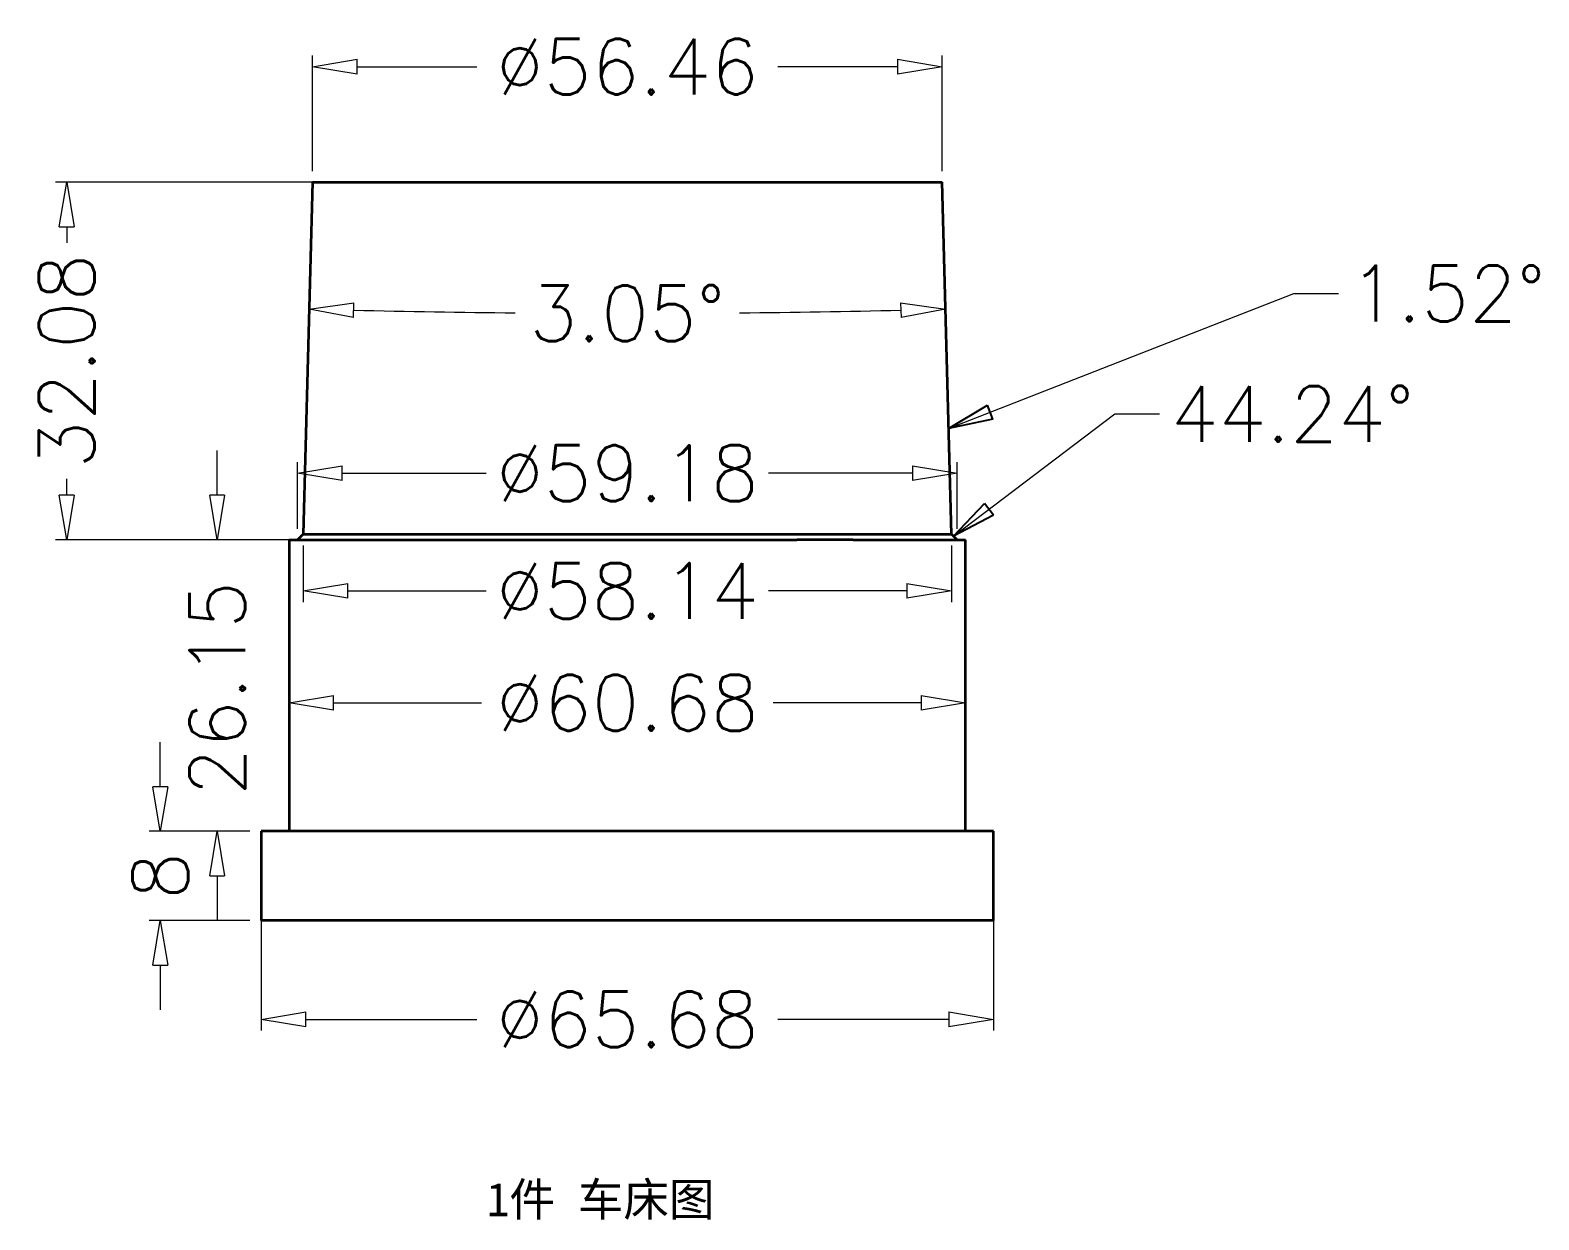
# Model space of a CAD drawing. Header units: millimetres. Extents: x 261 to 3841, y 268 to 4746.
# Drawn here: x 1071.5 to 1206.9, y 460.6 to 567.3 of the extents above; entities that cross this region are included whole.
import ezdxf

# ---------------------------------------------------------------- set-up
doc = ezdxf.new("R2010")
doc.units = ezdxf.units.MM
doc.layers.add('21', color=7, linetype='Continuous', true_color=0xffffff)
doc.layers.add('dim', color=82, linetype='Continuous', lineweight=5)
doc.styles.add('TXT', font='txt.shx', dxfattribs={"bigfont": 'gbcbig.shx'})
doc.dimstyles.new('2-2', dxfattribs={"dimscale": 2, "dimtxt": 2.5, "dimasz": 2, "dimexe": 0.5, "dimexo": 0.5, "dimgap": 0.66, "dimtad": 0, "dimzin": 9, "dimdsep": 46, "dimtxsty": 'TXT', "dimblk": 'CLOSEDBLANK', "dimcen": 0.1, "dimclrd": 256, "dimclre": 256, "dimclrt": 7, "dimazin": 2, "dimtfac": 1, "dimtofl": 0, "dimtmove": 0, "dimatfit": 0, "dimldrblk": 'CLOSEDBLANK', "dimfxl": 0, "dimlwd": 0, "dimlwe": 0, "dimarcsym": 0})

# ---------------------------------------------------------------- blocks, each defined once
blk = doc.blocks.new('_ClosedBlank')
at = {"color": 0, "linetype": 'ByBlock', "lineweight": -2}
for p, q in [((-1, 0.167), (0, 0)), ((-1, 0.167), (-1, -0.167)), ((0, 0), (-1, -0.167))]:
    blk.add_line(p, q, dxfattribs=at)
blk = doc.blocks.new('*D43')
at = {"layer": 'DEFPOINTS', "color": 0, "lineweight": 18, "transparency": 16777216}
for p in [(1153.34, 564.06), (1096.87, 553.7), (1153.34, 553.7)]:
    blk.add_point(p, dxfattribs=at)
at = {"layer": 'dim', "lineweight": 0, "transparency": 16777216}
for p, q in [((1096.87, 554.7), (1096.87, 565.06)), ((1153.34, 554.7), (1153.34, 565.06)), ((1100.87, 564.06), (1111.61, 564.06)), ((1149.34, 564.06), (1138.61, 564.06))]:
    blk.add_line(p, q, dxfattribs=at)
at = {"layer": 'dim', "lineweight": 0, "transparency": 16777216, "xscale": 4, "yscale": 4, "zscale": 4, "rotation": 180}
blk.add_blockref('_ClosedBlank', (1096.87, 564.06), dxfattribs=at)
at = {"layer": 'dim', "lineweight": 0, "transparency": 16777216, "xscale": 4, "yscale": 4, "zscale": 4}
blk.add_blockref('_ClosedBlank', (1153.34, 564.06), dxfattribs=at)
at = {"layer": 'dim', "color": 7, "lineweight": 18, "transparency": 16777216, "insert": (1125.11, 564.06), "char_height": 5, "attachment_point": 5, "style": 'TXT'}
blk.add_mtext('%%c56.46', dxfattribs=at)
blk = doc.blocks.new('*D44')
at = {"layer": 'DEFPOINTS', "color": 0, "lineweight": 18, "transparency": 16777216}
for p in [(1096.03, 522.12), (1154.18, 522.12), (1154.18, 517.04)]:
    blk.add_point(p, dxfattribs=at)
at = {"layer": 'dim', "lineweight": 0, "transparency": 16777216}
for p, q in [((1096.03, 521.12), (1096.03, 516.04)), ((1154.18, 521.12), (1154.18, 516.04)), ((1100.03, 517.04), (1112.44, 517.04)), ((1150.18, 517.04), (1137.77, 517.04))]:
    blk.add_line(p, q, dxfattribs=at)
at = {"layer": 'dim', "lineweight": 0, "transparency": 16777216, "xscale": 4, "yscale": 4, "zscale": 4, "rotation": 180}
blk.add_blockref('_ClosedBlank', (1096.03, 517.04), dxfattribs=at)
at = {"layer": 'dim', "lineweight": 0, "transparency": 16777216, "xscale": 4, "yscale": 4, "zscale": 4}
blk.add_blockref('_ClosedBlank', (1154.18, 517.04), dxfattribs=at)
at = {"layer": 'dim', "color": 7, "lineweight": 18, "transparency": 16777216, "insert": (1125.11, 517.04), "char_height": 5, "attachment_point": 5, "style": 'TXT'}
blk.add_mtext('%%c58.14', dxfattribs=at)
blk = doc.blocks.new('*D45')
at = {"layer": 'DEFPOINTS', "color": 0, "lineweight": 18, "transparency": 16777216}
for p in [(1155.45, 507), (1094.76, 505.91), (1155.45, 505.91)]:
    blk.add_point(p, dxfattribs=at)
at = {"layer": 'dim', "lineweight": 0, "transparency": 16777216}
for p, q in [((1094.76, 506.91), (1094.76, 508)), ((1155.45, 506.91), (1155.45, 508)), ((1098.76, 507), (1112.02, 507)), ((1151.45, 507), (1138.19, 507))]:
    blk.add_line(p, q, dxfattribs=at)
at = {"layer": 'dim', "lineweight": 0, "transparency": 16777216, "xscale": 4, "yscale": 4, "zscale": 4, "rotation": 180}
blk.add_blockref('_ClosedBlank', (1094.76, 507), dxfattribs=at)
at = {"layer": 'dim', "lineweight": 0, "transparency": 16777216, "xscale": 4, "yscale": 4, "zscale": 4}
blk.add_blockref('_ClosedBlank', (1155.45, 507), dxfattribs=at)
at = {"layer": 'dim', "color": 7, "lineweight": 18, "transparency": 16777216, "insert": (1125.11, 507), "char_height": 5, "attachment_point": 5, "style": 'TXT'}
blk.add_mtext('%%c60.68', dxfattribs=at)
blk = doc.blocks.new('*D46')
at = {"layer": 'DEFPOINTS', "color": 0, "lineweight": 18, "transparency": 16777216}
for p in [(1092.26, 491.47), (1157.95, 491.47), (1157.95, 478.6)]:
    blk.add_point(p, dxfattribs=at)
at = {"layer": 'dim', "lineweight": 0, "transparency": 16777216}
for p, q in [((1092.26, 490.48), (1092.26, 477.6)), ((1157.95, 490.48), (1157.95, 477.6)), ((1096.26, 478.6), (1111.61, 478.6)), ((1153.95, 478.6), (1138.61, 478.6))]:
    blk.add_line(p, q, dxfattribs=at)
at = {"layer": 'dim', "lineweight": 0, "transparency": 16777216, "xscale": 4, "yscale": 4, "zscale": 4, "rotation": 180}
blk.add_blockref('_ClosedBlank', (1092.26, 478.6), dxfattribs=at)
at = {"layer": 'dim', "lineweight": 0, "transparency": 16777216, "xscale": 4, "yscale": 4, "zscale": 4}
blk.add_blockref('_ClosedBlank', (1157.95, 478.6), dxfattribs=at)
at = {"layer": 'dim', "color": 7, "lineweight": 18, "transparency": 16777216, "insert": (1125.11, 478.6), "char_height": 5, "attachment_point": 5, "style": 'TXT'}
blk.add_mtext('%%c65.68', dxfattribs=at)
blk = doc.blocks.new('*D47')
at = {"layer": 'DEFPOINTS', "color": 0, "lineweight": 18, "transparency": 16777216}
for p in [(1083.21, 495.47), (1092.26, 495.47), (1092.26, 487.47)]:
    blk.add_point(p, dxfattribs=at)
at = {"layer": 'dim', "lineweight": 0, "transparency": 16777216}
for p, q in [((1083.21, 499.47), (1083.21, 503.47)), ((1091.26, 495.47), (1082.21, 495.47)), ((1091.26, 487.47), (1082.21, 487.47)), ((1083.21, 483.47), (1083.21, 479.47))]:
    blk.add_line(p, q, dxfattribs=at)
at = {"layer": 'dim', "lineweight": 0, "transparency": 16777216, "xscale": 4, "yscale": 4, "zscale": 4}
for p, rotation in [((1083.21, 495.47), 270), ((1083.21, 487.47), 90)]:
    blk.add_blockref('_ClosedBlank', p, dxfattribs=dict(at, rotation=rotation))
at = {"layer": 'dim', "color": 7, "lineweight": 18, "transparency": 16777216, "insert": (1083.21, 491.47), "char_height": 5, "attachment_point": 5, "rotation": 90, "style": 'TXT'}
blk.add_mtext('8', dxfattribs=at)
blk = doc.blocks.new('*D48')
at = {"layer": 'DEFPOINTS', "color": 0, "lineweight": 18, "transparency": 16777216}
for p in [(1088.32, 521.62), (1096.9, 521.62), (1092.26, 495.47)]:
    blk.add_point(p, dxfattribs=at)
at = {"layer": 'dim', "lineweight": 0, "transparency": 16777216}
for p, q in [((1088.32, 525.62), (1088.32, 529.62)), ((1095.9, 521.62), (1087.32, 521.62)), ((1091.26, 495.47), (1087.32, 495.47)), ((1088.32, 491.47), (1088.32, 487.47))]:
    blk.add_line(p, q, dxfattribs=at)
at = {"layer": 'dim', "lineweight": 0, "transparency": 16777216, "xscale": 4, "yscale": 4, "zscale": 4}
for p, rotation in [((1088.32, 521.62), 270), ((1088.32, 495.47), 90)]:
    blk.add_blockref('_ClosedBlank', p, dxfattribs=dict(at, rotation=rotation))
at = {"layer": 'dim', "color": 7, "lineweight": 18, "transparency": 16777216, "insert": (1088.32, 508.29), "char_height": 5, "attachment_point": 5, "rotation": 90, "style": 'TXT'}
blk.add_mtext('26.15', dxfattribs=at)
blk = doc.blocks.new('*D49')
at = {"layer": 'DEFPOINTS', "color": 0, "lineweight": 18, "transparency": 16777216}
for p in [(1074.82, 553.7), (1107.15, 553.7), (1097.15, 521.62)]:
    blk.add_point(p, dxfattribs=at)
at = {"layer": 'dim', "lineweight": 0, "transparency": 16777216}
for p, q in [((1106.15, 553.7), (1073.82, 553.7)), ((1074.82, 549.7), (1074.82, 548.25)), ((1074.82, 525.62), (1074.82, 527.08)), ((1096.15, 521.62), (1073.82, 521.62))]:
    blk.add_line(p, q, dxfattribs=at)
at = {"layer": 'dim', "lineweight": 0, "transparency": 16777216, "xscale": 4, "yscale": 4, "zscale": 4}
for p, rotation in [((1074.82, 553.7), 90), ((1074.82, 521.62), 270)]:
    blk.add_blockref('_ClosedBlank', p, dxfattribs=dict(at, rotation=rotation))
at = {"layer": 'dim', "color": 7, "lineweight": 18, "transparency": 16777216, "insert": (1074.82, 537.66), "char_height": 5, "attachment_point": 5, "rotation": 90, "style": 'TXT'}
blk.add_mtext('32.08', dxfattribs=at)
blk = doc.blocks.new('*D50')
at = {"layer": 'DEFPOINTS', "color": 0, "lineweight": 18, "transparency": 16777216}
for p in [(1096.87, 553.7), (1153.34, 553.7), (1115.59, 541.98), (1096.03, 522.12), (1154.18, 522.12)]:
    blk.add_point(p, dxfattribs=at)
at = {"layer": 'dim', "lineweight": 0, "transparency": 16777216}
for start, end in [(268.69008, 269.46243), (270.53757, 271.30992)]:
    blk.add_arc((1125.11, 1615.24), 1073.3, start, end, dxfattribs=at)
at = {"layer": 'dim', "lineweight": 0, "transparency": 16777216, "xscale": 4, "yscale": 4, "zscale": 4}
for p, rotation in [((1096.57, 542.32), 178.5833174667393), ((1153.64, 542.32), 1.416682533260634)]:
    blk.add_blockref('_ClosedBlank', p, dxfattribs=dict(at, rotation=rotation))
at = {"layer": 'dim', "color": 7, "lineweight": 18, "transparency": 16777216, "insert": (1125.11, 541.94), "char_height": 5, "attachment_point": 5, "style": 'TXT'}
blk.add_mtext('3.05°', dxfattribs=at)
blk = doc.blocks.new('*D51')
at = {"layer": 'DEFPOINTS', "color": 0, "lineweight": 18, "transparency": 16777216}
for p in [(1154.69, 527.6), (1095.52, 521.62), (1154.69, 521.62)]:
    blk.add_point(p, dxfattribs=at)
at = {"layer": 'dim', "lineweight": 0, "transparency": 16777216}
for p, q in [((1095.52, 522.62), (1095.52, 528.6)), ((1154.69, 522.62), (1154.69, 528.6)), ((1099.52, 527.6), (1112.44, 527.6)), ((1150.69, 527.6), (1137.77, 527.6))]:
    blk.add_line(p, q, dxfattribs=at)
at = {"layer": 'dim', "lineweight": 0, "transparency": 16777216, "xscale": 4, "yscale": 4, "zscale": 4, "rotation": 180}
blk.add_blockref('_ClosedBlank', (1095.52, 527.6), dxfattribs=at)
at = {"layer": 'dim', "lineweight": 0, "transparency": 16777216, "xscale": 4, "yscale": 4, "zscale": 4}
blk.add_blockref('_ClosedBlank', (1154.69, 527.6), dxfattribs=at)
at = {"layer": 'dim', "color": 7, "lineweight": 18, "transparency": 16777216, "insert": (1125.11, 527.6), "char_height": 5, "attachment_point": 5, "style": 'TXT'}
blk.add_mtext('%%c59.18', dxfattribs=at)

msp = doc.modelspace()

# ---------------------------------------------------------------- linework, layer by layer
at = {"layer": '21', "color": 7, "linetype": 'Continuous', "lineweight": 35}
for p, q in [((1096.874, 553.705), (1096.034, 522.122)), ((1096.874, 553.705), (1153.338, 553.705)), ((1154.178, 522.122), (1153.338, 553.705)), ((1094.764, 521.62), (1094.764, 495.475)), ((1094.764, 521.62), (1140.324, 521.62)), ((1096.034, 522.122), (1095.518, 521.62)), ((1096.034, 522.122), (1125.106, 522.122)), ((1125.106, 522.122), (1154.178, 522.122)), ((1145.367, 521.62), (1155.447, 521.62)), ((1154.693, 521.62), (1154.178, 522.122)), ((1155.447, 495.475), (1155.447, 521.62)), ((1092.264, 495.475), (1092.264, 487.475)), ((1157.947, 495.475), (1092.264, 495.475)), ((1157.947, 487.475), (1157.947, 495.475)), ((1157.947, 487.475), (1092.264, 487.475))]:
    msp.add_line(p, q, dxfattribs=at)
msp.add_open_spline([(1145.367, 521.62), (1144.593, 521.62), (1143.782, 521.62), (1142.098, 521.62), (1141.224, 521.62), (1140.324, 521.62)], degree=3, knots=[0, 0, 0, 0, 0.5, 0.5, 1, 1, 1, 1], dxfattribs=at)

# ---------------------------------------------------------------- texts
at = {"color": 1, "lineweight": 18, "insert": (1112.486, 463.946), "char_height": 3, "attachment_point": 1}
msp.add_mtext_dynamic_manual_height_columns('{\\fNSimSun|b0|i0|c134|p49;1件 车床图}', width=49.84851, gutter_width=1, heights=[0], dxfattribs=at)
at = {"layer": 'dim', "color": 7, "lineweight": 18, "char_height": 5, "attachment_point": 4, "style": 'TXT'}
for s, insert in [('1.52%%d', (1189.896, 543.718)), ('44.24%%d', (1173.84, 532.912))]:
    msp.add_mtext(s, dxfattribs=dict(at, insert=insert))

# ---------------------------------------------------------------- dimensions: what is measured, and where the dimension line sits
at = {"layer": 'dim', "lineweight": 18}
for base, p1, p2, picture, middle in [((1153.338, 564.059), (1096.874, 553.705), (1153.338, 553.705), '*D43', (1125.106, 564.059)), ((1154.6934, 527.5975), (1095.5179, 521.62), (1154.6934, 521.62), '*D51', (1125.1057, 527.5975)), ((1154.178, 517.036), (1096.034, 522.122), (1154.178, 522.122), '*D44', (1125.106, 517.036)), ((1155.447, 507), (1094.764, 505.914), (1155.447, 505.914), '*D45', (1125.106, 507)), ((1157.947, 478.603), (1092.264, 491.475), (1157.947, 491.475), '*D46', (1125.106, 478.603))]:
    dim = msp.add_linear_dim(base=base, p1=p1, p2=p2, text='%%c<>', dimstyle='2-2', override={"dimexe": 0.49975, "dimexo": 0.49975, "dimgap": 0.49975}, dxfattribs=at)
    dim.commit()
    dim.dimension.update_dxf_attribs({"geometry": picture, "text_midpoint": middle})
dim = msp.add_linear_dim(base=(1074.8232, 553.7049), p1=(1097.1474, 521.62), p2=(1107.1468, 553.7049), angle=90, dimstyle='2-2', override={"dimexe": 0.49975, "dimexo": 0.49975, "dimgap": 0.49975}, dxfattribs=at)
dim.commit()
dim.dimension.update_dxf_attribs({"geometry": '*D49', "text_midpoint": (1074.8232, 537.6624)})
dim = msp.add_angular_dim_2l(base=(1115.593, 541.979), line1=((1154.178, 522.122), (1153.338, 553.705)), line2=((1096.874, 553.705), (1096.034, 522.122)), dimstyle='2-2', dxfattribs=at)
dim.commit()
dim.dimension.update_dxf_attribs({"geometry": '*D50', "text_midpoint": (1125.106, 541.937)})
for base, p1, p2, picture, middle in [((1088.3155, 521.62), (1092.2642, 495.4749), (1096.9008, 521.62), '*D48', (1088.3155, 508.2881)), ((1083.208, 495.475), (1092.264, 487.475), (1092.264, 495.475), '*D47', (1083.208, 491.475))]:
    dim = msp.add_linear_dim(base=base, p1=p1, p2=p2, angle=90, dimstyle='2-2', override={"dimexe": 0.49975, "dimexo": 0.49975, "dimgap": 0.49975}, dxfattribs=at)
    dim.commit()
    dim.dimension.update_dxf_attribs({"geometry": picture, "text_midpoint": middle, "dimtype": 160})

# ---------------------------------------------------------------- leaders
at = {"layer": 'dim', "lineweight": 18, "annotation_type": 0, "has_hookline": 1, "hookline_direction": 0}
for points, text_width in [([(1153.925, 531.608), (1184.897, 543.718), (1188.897, 543.718)], 16.667), ([(1154.362, 521.943), (1168.84, 532.912), (1172.84, 532.912)], 23.333)]:
    msp.add_leader(points, dimstyle='2-2', override={"dimexe": 0.49975, "dimexo": 0.49975, "dimgap": 0.49975}, dxfattribs=dict(at, text_width=text_width))

doc.saveas('drawing.dxf')
